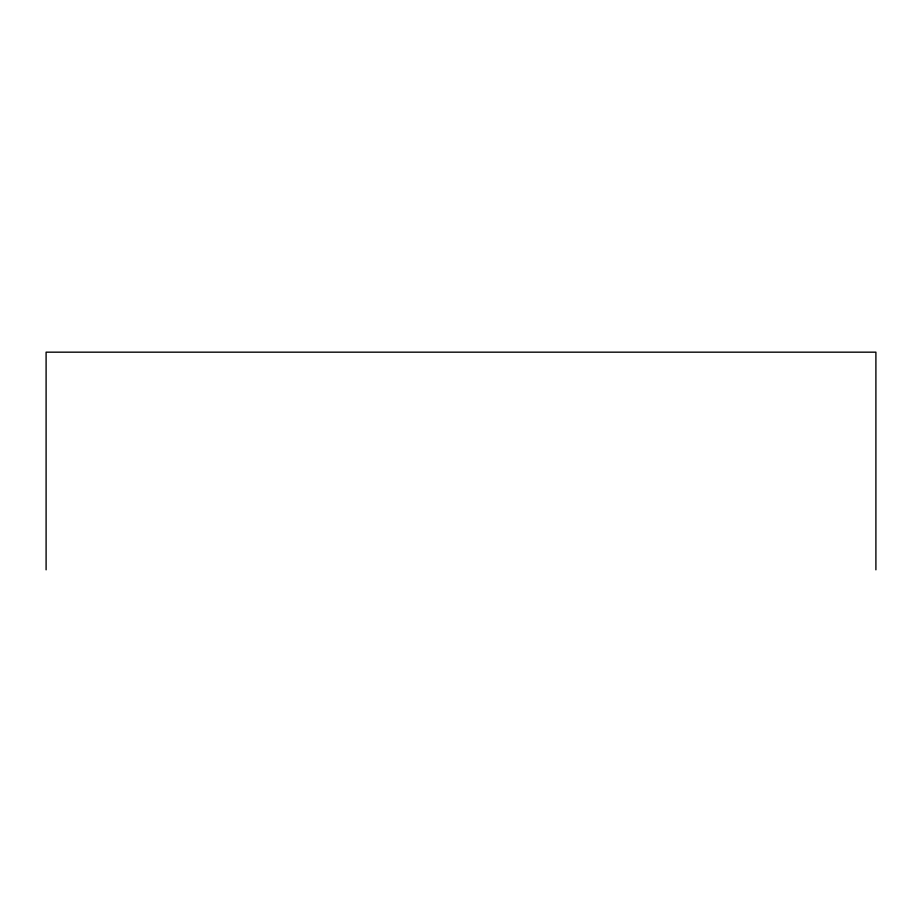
<?xml version="1.0" encoding="UTF-8"?>
<svg xmlns="http://www.w3.org/2000/svg" width="922" height="922" viewBox="0 0 922 922"><rect width="100%" height="100%" fill="white"/><g stroke="black" fill="none" stroke-linecap="round" stroke-linejoin="round"><path stroke-width="1.38" d="M875.9 569.831L875.9 352.169L46.1 352.169L46.1 569.831"/></g></svg>
